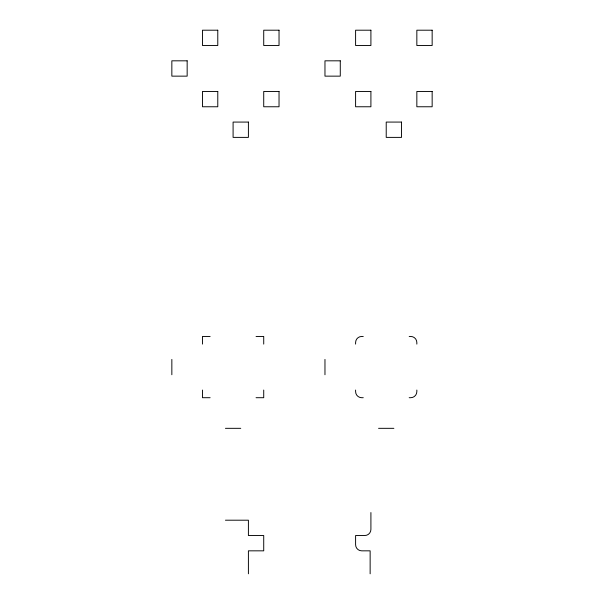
<?xml version="1.0" encoding="UTF-8"?>
<svg xmlns="http://www.w3.org/2000/svg" width="604" height="604" viewBox="0 0 604 604"><rect width="100%" height="100%" fill="white"/><g stroke="black" fill="none" stroke-linecap="round" stroke-linejoin="round"><path stroke-width="0.91" d="M210.124 336.451L202.468 336.451L202.468 344.106M256.058 336.451L263.721 336.451L263.721 344.106M363.253 336.451L361.721 336.451A6.123 6.123 0 0 0 355.597 342.581L355.597 344.106M409.187 336.451L410.72 336.451A6.123 6.123 0 0 1 416.843 342.581L416.843 344.106M210.124 397.704L202.468 397.704L202.468 390.048M256.058 397.704L263.721 397.704L263.721 390.048M363.253 397.704L361.721 397.704A6.123 6.123 0 0 1 355.597 391.581L355.597 390.048M409.187 397.704L410.72 397.704A6.123 6.123 0 0 0 416.843 391.581L416.843 390.048M225.435 428.327L240.747 428.327M378.565 428.327L393.876 428.327M225.435 520.203L248.403 520.203L248.403 535.521L263.721 535.521L263.721 550.833L248.403 550.833L248.403 573.8M370.909 512.547L370.909 529.391A6.123 6.123 0 0 1 364.778 535.521L355.597 535.521L355.597 544.702A6.123 6.123 0 0 0 361.721 550.833L370.139 550.833L370.139 573.8M324.967 359.425L324.967 374.737M171.846 359.425L171.846 374.737M217.78 30.2L202.468 30.2L202.468 45.511L217.78 45.511L217.78 30.2M279.033 30.2L263.721 30.2L263.721 45.511L279.033 45.511L279.033 30.2M370.909 30.2L355.597 30.2L355.597 45.511L370.909 45.511L370.909 30.2M432.154 30.2L416.843 30.2L416.843 45.511L432.154 45.511L432.154 30.2M187.157 60.823L171.846 60.823L171.846 76.142L187.157 76.142L187.157 60.823M340.279 60.823L324.967 60.823L324.967 76.142L340.279 76.142L340.279 60.823M217.78 91.453L202.468 91.453L202.468 106.765L217.78 106.765L217.78 91.453M279.033 91.453L263.721 91.453L263.721 106.765L279.033 106.765L279.033 91.453M370.909 91.453L355.597 91.453L355.597 106.765L370.909 106.765L370.909 91.453M432.154 91.453L416.843 91.453L416.843 106.765L432.154 106.765L432.154 91.453M248.403 122.076L233.091 122.076L233.091 137.387L248.403 137.387L248.403 122.076M401.532 122.076L386.22 122.076L386.22 137.387L401.532 137.387L401.532 122.076"/></g></svg>
